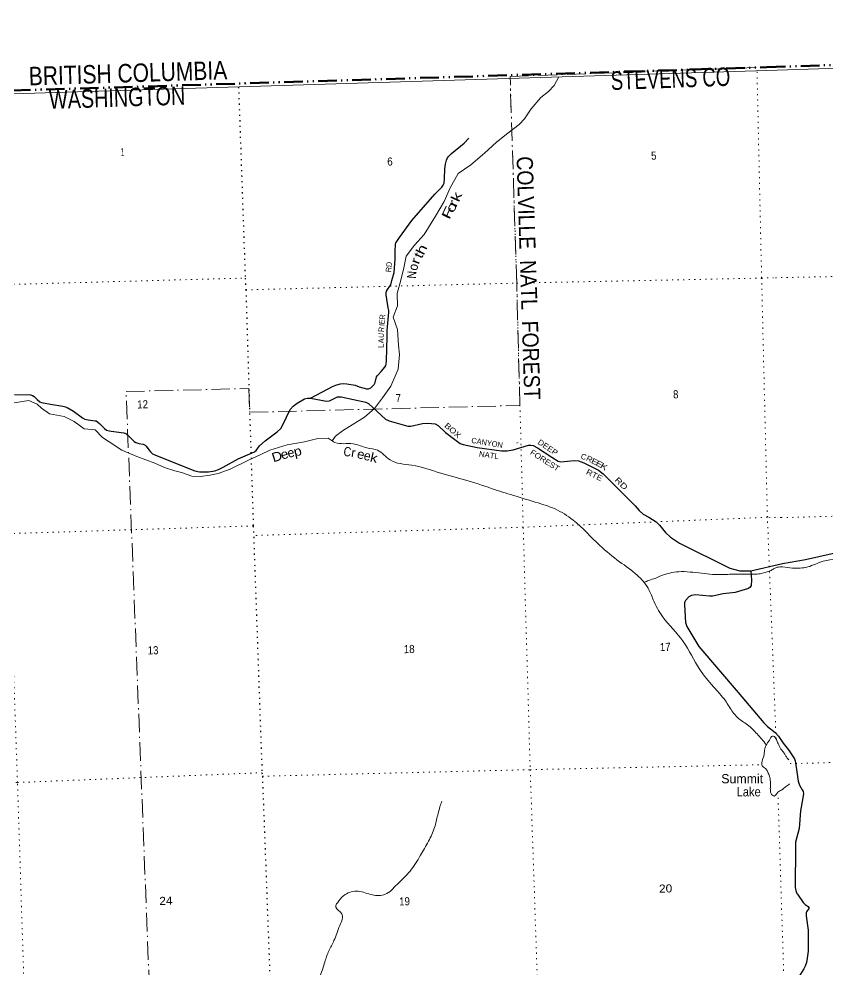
# Model space of a CAD drawing. Header units: feet. Extents: x 485078 to 733631, y 372822 to 564222.
# Drawn here: x 681067 to 698568, y 543171 to 563746 of the extents above; entities that cross this region are included whole.
import ezdxf
from ezdxf.enums import TextEntityAlignment as Align

# ---------------------------------------------------------------- set-up
doc = ezdxf.new("R2010")
doc.units = ezdxf.units.FT
doc.header["$LTSCALE"] = 80
for name, pattern in [('DASH_DOUBLE_DOT', [9.2, 5, -1.2, 0.3, -1.2, 0.3, -1.2]), ('DOT_DASHED', [7.7, 5, -1.2, 0.3, -1.2]), ('DOTTED', [1.5, 0.3, -1.2])]:
    doc.linetypes.add(name, pattern=pattern)
for name, color, linetype, lineweight in [('10', 7, 'DASH_DOUBLE_DOT', 60), ('29', 7, 'Continuous', 25), ('30', 7, 'Continuous', 25), ('39', 7, 'Continuous', 13), ('4', 7, 'Continuous', 13), ('41', 7, 'Continuous', 13), ('44', 7, 'DOT_DASHED', 13), ('6', 7, 'DOTTED', 25), ('7', 7, 'DOTTED', 13)]:
    doc.layers.add(name, color=color, linetype=linetype, lineweight=lineweight)
doc.layers.add('12', color=7, linetype='Continuous')

msp = doc.modelspace()

# ---------------------------------------------------------------- linework, layer by layer
at = {"layer": '10', "lineweight": 70}
for p, q in [((697246.02, 562702.52), (727542.54, 563746.48)), ((666941.49, 561768.41), (697246.02, 562702.52))]:
    msp.add_line(p, q, dxfattribs=at)
at = {"layer": '29'}
for points in [[(690314.07, 560693.1), (690336.3, 560739.78), (690358.51, 560770.9), (690420.71, 560835.35), (690693.95, 561059.83), (690796.13, 561170.96)], [(689135.12, 558086.35), (689185.59, 558261.58), (689207.81, 558550.52), (689207.81, 558723.88), (689212.25, 558866.13), (689221.14, 558902.79), (689238.91, 558933.91), (689301.11, 559021.71), (689567.68, 559386.21), (690060.83, 559955.2), (690211.89, 560106.34), (690245.22, 560148.57), (690262.99, 560194.13), (690274.09, 560293.03), (690278.53, 560501.96), (690291.87, 560604.2), (690314.07, 560693.1)], [(687373.74, 555544.62), (687866.11, 555800.97), (687944.79, 555834.78), (688020.91, 555855.46), (688083.86, 555861.11), (688156.23, 555851.7), (688336.65, 555821.61), (688426.86, 555787.76), (688580.97, 555746.38), (688630.77, 555744.51), (688674.94, 555765.19), (688723.81, 555810.33), (688751.06, 555842.3), (688772.67, 555881.79), (688798.99, 556002.15), (688816.84, 556026.61), (688829.06, 556043.53), (688904.23, 556118.75), (688979.41, 556212.79), (689001.96, 556248.53), (689009.48, 556276.73), (689017, 556351.95), (689029.22, 556867.26), (689032.98, 557006.43), (689065.86, 557401.36), (689066.79, 557440.86), (689054.59, 557499.15), (689009.48, 557781.25), (689008.53, 557818.87), (689017, 557856.48), (689035.79, 557897.85), (689092.17, 557969.31), (689108.14, 557995.65), (689135.12, 558086.35)], [(680971.75, 555620.37), (681317.57, 555612.85), (681357.97, 555603.44), (681392.74, 555582.76), (681460.4, 555515.06), (681515.84, 555466.15), (681550.61, 555447.35), (681746.07, 555409.74), (682016.71, 555372.13), (682071.22, 555358.96), (682106.92, 555342.04), (682242.24, 555259.29), (682437.7, 555116.36), (682493.15, 555090.02), (682565.5, 555071.22), (682715.86, 555056.18), (682739.35, 555050.53), (682768.48, 555033.61), (682813.59, 554988.47), (682914.14, 554885.03), (682956.43, 554853.06), (682989.32, 554841.78), (683061.67, 554830.5), (683332.31, 554791), (683377.42, 554777.84), (683475.15, 554695.09), (683557.84, 554604.82), (683593.55, 554580.37), (683655.57, 554559.68), (683753.3, 554544.64), (683796.53, 554529.59), (683820.96, 554507.02), (683873.59, 554424.27), (683913.06, 554379.14), (683956.28, 554341.52), (684016.42, 554311.43), (684873.44, 553972.91), (684974.94, 553946.59), (685068.91, 553946.59), (685166.64, 553950.35), (685301.95, 553972.91), (685384.66, 554003.01), (685482.38, 554048.14), (685805.64, 554228.68), (686061.24, 554341.52), (686160.87, 554379.14), (686196.56, 554409.23), (686271.74, 554514.54), (686392.02, 554619.86), (686655.14, 554815.45), (686728.46, 554886.92), (686775.42, 554965.9), (686933.29, 555296.9), (686995.34, 555372.13), (687083.65, 555432.31), (687239.66, 555526.35), (687307.32, 555541.39), (687373.74, 555544.62)], [(687374.79, 555544.19), (687719.21, 555479.25), (687782.63, 555482.54), (687900, 555546.37), (687956.01, 555569.52), (688034.93, 555570.27), (688572.46, 555456.68), (688629.28, 555428.84), (688813.48, 555253.99), (688997.21, 555091.83), (689071.51, 555052.86), (689478.34, 554937.62), (689545.54, 554934.42), (689796.78, 554993.83), (689910.6, 555001.56), (690068.42, 554989.12), (690132.37, 554952.67), (690293.51, 554803.25), (690613.52, 554561.5), (690673.22, 554538.75), (690977.14, 554478.32), (691504.38, 554403.79), (691624.64, 554403.53), (691754.75, 554428.81), (692087.81, 554524.81), (692134.94, 554525.86), (692142.46, 554525.86), (692188.46, 554516.37), (692280.13, 554469.42), (692592.81, 554269.78), (692727.86, 554177.86), (692786.7, 554167.95), (693075.46, 554196.05), (693167.65, 554185.38), (693283.97, 554141.1), (693599.91, 553982.27), (693703.2, 553905.97), (694397.17, 553215.5), (694481.36, 553109.65), (694571.53, 553032.3), (694693.35, 552964.88), (694848.71, 552864.03), (694921.14, 552797.47), (695050.95, 552635.1), (695161.71, 552537.94), (695356.49, 552406.97), (696442.47, 551866.65), (696663.37, 551808.25), (696900.17, 551808.25), (697585.92, 551963.34)], [(697585.92, 551963.34), (698082.42, 552049.2), (698950.33, 552245.43)], [(696900.17, 551808.25), (696915.21, 551605.14), (696907.69, 551488.54), (696881.38, 551450.93), (696848.51, 551422.99), (696557.68, 551336.23), (696301.24, 551311.04), (696071.36, 551259.11), (696003.11, 551260.46), (695700.29, 551288.57), (695612.78, 551270.39), (695553.96, 551242.13), (695484.98, 551165.07), (695466.19, 551119.94), (695460.46, 551071.83), (695484.98, 550691.15), (695512.69, 550606.38), (695772.51, 550172.87), (696624.91, 549171.43), (697178.34, 548520.9), (697257.27, 548441.91), (697426.42, 548306.51), (697494.08, 548231.28), (697597.99, 548076.28), (697713.42, 547934.47)], [(697713.42, 547934.47), (697840.5, 547739.79), (697860.3, 547697.34), (697865.96, 547654.88), (697890.72, 547456.08), (697925.84, 547253.54), (697950.81, 547170.91), (698012.69, 547066.95), (698030.01, 547029.39), (698035.67, 546992.6), (698024.55, 546897.88), (697975.88, 546617.7), (697940.8, 546235.11), (697865.96, 545936.9), (697862.3, 545828.78), (697860.3, 544957.63), (697871.61, 544893.95), (697896.79, 544827.18), (697906.98, 544808.34), (698028.6, 544634.28), (698072.43, 544591.11), (698135.72, 544545.1), (698151.63, 544526.01), (698155.88, 544512.58), (698151.63, 544500.54), (698100.72, 544429.78), (698096.48, 544416.35), (698095.06, 544390.16), (698098.34, 544346.04), (698141.3, 544032.8), (698138.77, 543580.73), (698120.52, 543423.62), (698100.72, 543330.22), (698075.27, 543253.8), (698047.45, 543196.14), (697872.17, 542918.36)]]:
    msp.add_lwpolyline(points, dxfattribs=at)
at = {"layer": '39'}
msp.add_lwpolyline([(692743.38, 562492.52), (692646.09, 562310.28), (692522.26, 562177.52), (692355.84, 562049.7), (692150.11, 561803.51), (692000.14, 561589.14), (691888.27, 561462.77), (691638.5, 561276.09), (691394.91, 561085.53), (691138.51, 560844.06), (690844.05, 560589.43), (690566, 560402), (690392.19, 560095.97), (690262.61, 559799.21), (690074.93, 559482.69), (689828.84, 559081.69), (689624.65, 558853.74), (689438.91, 558616.17), (689389.12, 558360.49), (689325.39, 558095.29), (689248.18, 557805.99), (689255.27, 557539.15), (689160.6, 557297.94), (689252.65, 557029.32), (689273.75, 556692.06), (689301.51, 556484.44), (689271.4, 556172.11), (689109.47, 555799.64), (688932.13, 555550.16), (688754.36, 555316.84), (688543.04, 555129.17), (688274.39, 554968.28), (688065.6, 554837.31), (687917.04, 554722.1), (687838.92, 554618.88), (687754.47, 554677.32), (687532.36, 554667.37), (687245.07, 554599.04), (686870.82, 554532.45), (686491.68, 554421.22), (686300.1, 554327.12), (686034.53, 554202.73), (685633.35, 554007.98), (685372.98, 553916.1), (685202.23, 553875.15), (684994.68, 553849.4), (684802.38, 553858.44), (684579.92, 553937.49), (684439.5, 553972.19), (684217.31, 554041.13), (684004.52, 554136.61), (683616.48, 554284.08), (683289.53, 554414.97), (683013.82, 554595.76), (682875.78, 554693.24), (682713.69, 554858.85), (682474.6, 554878.79), (682258.18, 555034.86), (682042.99, 555144.45), (681728.08, 555202.83), (681552.97, 555325.61), (681461.66, 555414.21), (681277.69, 555490.24), (680961.59, 555441.37)], dxfattribs=at)
for points in [[(707715.22, 563060.72), (707797.11, 562677.98), (708019.71, 562151.67), (708240.64, 561538.29), (708354.7, 560616.45), (708474.82, 560214.9), (708470.96, 559911.23), (708254.87, 559603.9), (708149.23, 559176.08), (708085.66, 558688.66), (708022.71, 558104.12), (707962.72, 557485.26), (707859.95, 557174.89), (707875.28, 556983.04), (707974.74, 556449.38), (707850.31, 556043.32), (707783.01, 555618.54), (707803.01, 555329.67), (707964.09, 554908.98), (708126.76, 554504.52), (708258.79, 554111.38), (708508.58, 553626.27), (708680.47, 553477.05), (709000, 553252.86), (709102.18, 552990.47), (708959.46, 552810.58), (708461.28, 552615.12), (708332.51, 552591.44), (708056.97, 552462.65), (707669.55, 552506.93), (707411.94, 552536.48), (707074.02, 552693.4), (706867.77, 552841.69), (706698.1, 552835.13), (706418.05, 552574.67), (706025.99, 552343.59), (705386.42, 552142.33), (705257.81, 551889.96), (705010.96, 551672.89), (704585.86, 551689.86), (704056.96, 551880.12), (703568.05, 552235.39), (702998.9, 552418.51), (702652.68, 552583.3), (702282, 552755.53), (701876.57, 552718.39), (701383.1, 552721.39), (700911.65, 552658.19), (700441.06, 552414.89), (699892.11, 552375.93), (699486.37, 552276.04), (699054.26, 552104.61), (698460.21, 552013.84), (698129.9, 551891.68), (697798.95, 551866.64), (697586.73, 551895.54)], [(697233.92, 548045.38), (697032.2, 548278.86), (696826.82, 548475.68), (696606.2, 548637.72), (696512.33, 548746.48), (696348.03, 548994.97), (696091.27, 549299.67), (695792.16, 549676.06), (695434.4, 550281.5), (694987.45, 550819.84), (694787.76, 551182.7), (694678.07, 551430.62), (694442.15, 551711.6), (694058.32, 552004.82), (693632.53, 552355.6), (693051.82, 552906.56), (692667.42, 553145.15), (692169.65, 553313.98), (691819.1, 553419.96), (691356.26, 553567.46), (690781.18, 553754.46), (690164, 553928.2), (689563.24, 554092.26), (689093.18, 554207.2), (688822.78, 554416.46), (688592.94, 554469.01), (688297.53, 554554.21), (687902.46, 554586.18), (687838.92, 554618.88)], [(694593.27, 551557.42), (694689.82, 551596.81), (694840, 551651.37), (695022.01, 551724.99), (695190.69, 551767.91), (695396.32, 551789.56), (695647.37, 551776.01), (695894.75, 551748.2), (696129.85, 551726.13), (696439, 551732.33), (696653.14, 551738.02), (696820.98, 551736.42), (696978.67, 551736.57), (697097.76, 551743.78), (697250.33, 551784.25), (697336.44, 551814.86), (697406.02, 551859.19), (697470.08, 551883.14), (697586.73, 551895.54)], [(697736.58, 547195.51), (697650.94, 547134.17), (697615.33, 547104.91), (697567.81, 547067.23), (697486.17, 547020.56), (697405.54, 546935.47), (697335.4, 546988.23), (697321.61, 547050.57), (697321.22, 547141.59), (697319.64, 547277.08), (697292.38, 547389.64), (697257.91, 547469.63), (697213.82, 547531.17), (697143.52, 547589.99), (697143.06, 547683.03), (697185.55, 547833.85), (697200.45, 547957.64), (697242.32, 548055.86), (697317.99, 548175.2), (697347.06, 548222.5), (697391.34, 548229.74), (697424.37, 548204.32), (697453.99, 548154.54), (697486.55, 548070.44), (697518.52, 548008.58), (697550.39, 547950.77), (697598.52, 547889.34), (697642.72, 547823.76), (697676.6, 547766), (697720.06, 547718.04)], [(690217.47, 546823.22), (690174.13, 546704.74), (690124.42, 546521.36), (690056.71, 546254.56), (689927.18, 545955.78), (689753.32, 545651.77), (689527.84, 545311.99), (689244.4, 545023.28), (688991.34, 544808.19), (688710.69, 544794.66), (688403.27, 544875.49), (688122.16, 544803.28), (687988.28, 544668.23), (687921.12, 544532.94), (688048.28, 544388.65), (688006.56, 544132.66), (687879.81, 543805.62), (687770.41, 543586.27), (687681.85, 543343.19), (687582.36, 543055.32), (687409.98, 542771.57), (687345.18, 542547.33), (687322.38, 542340.39), (687160.66, 541959.84), (687089.09, 541610), (687060.15, 541330.07), (687048.47, 541084.99), (687063.54, 540822.41), (687065, 540539.25), (687008.45, 540309.16), (686956.69, 540050.88), (686926.7, 539886.23), (686875.24, 539692.68), (686752.72, 539434.54), (686647.62, 539205.18), (686573.19, 539039.35), (686542.58, 538822.09), (686632.04, 538498.78), (686692.34, 538283.94), (686652.22, 538044.17), (686569.18, 537821.47), (686576.01, 537564.74), (686608.06, 537423.99), (686651.31, 537317.93), (686658.87, 537109.77), (686631.57, 536844.05), (686691.63, 536714.16), (686766.23, 536493.63), (686782.27, 536346.38), (686688.33, 536153.73), (686574.51, 535948.42), (686451.25, 535870.29), (686160.63, 535775.58), (685830.03, 535663.62), (685657.01, 535555.86), (685502.28, 535444.53), (685369.86, 535406.62), (685285.29, 535545.97), (685152.68, 535590.99), (685004.13, 535627.5), (684698.41, 535720.52), (684497.36, 535830.47), (684294.37, 535781.77)]]:
    msp.add_spline(points, degree=3, dxfattribs=at)
at = {"layer": '4'}
msp.add_lwpolyline([(727552.54, 563611.91), (733631.22, 379550.22), (703073.68, 378562.1), (672514.8, 377616.02), (641954.65, 376711.97), (611393.28, 375849.96), (580830.76, 375029.99), (550267.15, 374252.07), (519702.48, 373516.18), (489136.84, 372822.34), (485083.98, 556942.67), (515396.36, 557630.76), (545707.77, 558360.55), (576018.15, 559132.03), (606327.43, 559945.21), (636635.58, 560800.08), (666942.51, 561696.64), (697248.19, 562634.88)], close=True, dxfattribs=at)
msp.add_lwpolyline([(727552.54, 563611.91), (733631.22, 379550.22), (703073.68, 378562.1), (672514.8, 377616.02), (641954.65, 376711.97), (611393.28, 375849.96), (580830.76, 375029.99), (550267.15, 374252.07), (519702.48, 373516.18), (489136.84, 372822.34), (485083.98, 556942.67), (515396.36, 557630.76), (545707.77, 558360.55), (576018.15, 559132.03), (606327.43, 559945.21), (636635.58, 560800.08), (666942.51, 561696.64), (697248.19, 562634.88)], close=True, dxfattribs=at)
at = {"layer": '44'}
msp.add_lwpolyline([(698559.7, 520941.75), (697953.58, 520927.65), (697827.76, 526343.62), (692524.97, 526190.47), (692652.11, 520800.84), (687210.38, 520550.94), (681912.54, 520363.54), (681730.18, 525852.84), (681578.07, 531193.26), (686891.07, 531342.64), (686884.21, 531524.51), (686732.08, 536713.21), (684128.62, 536619.57), (683383.46, 555685.98), (686038.84, 555751.86), (686056.8, 555236.82), (691901.26, 555386.53), (691833.92, 558032.53), (691690.72, 562505.37), (697246.02, 562702.52)], dxfattribs=at)
at = {"layer": '6'}
msp.add_lwpolyline([(685816.24, 562276.05), (685960.12, 558141.33), (685974.98, 557886.85), (686047.83, 555451.21), (686135.05, 552779.27), (686323.53, 547439.82), (686331.63, 547363.17), (686528.76, 542078.57), (686732.08, 536713.21), (686884.21, 531524.51), (686891.07, 531342.64), (687048.6, 526026.64), (687210.38, 520550.94), (687321.44, 516230.06)], dxfattribs=at)
at = {"layer": '7'}
for points in [[(697444.57, 548172.96), (697257.32, 552965.8), (697131.83, 558141.05), (697032.41, 562628.06)], [(691692.18, 562459.72), (691833.92, 558032.53), (691974.38, 552750.47), (692125.99, 547505.11), (692304.34, 542242.26), (692421.31, 536931.26), (692648.68, 531698.12)], [(682049.03, 516066.54), (681912.54, 520363.54), (681730.18, 525852.84), (681578.07, 531193.26), (681454.72, 536516.24), (681204.56, 541894.5), (681034.47, 547226.35), (680842.74, 552612.24), (680707.57, 557999.64), (680639.48, 560657.43)], [(718215.46, 558720.64), (712982.77, 558554.45), (707657.36, 558377.69), (702375.18, 558246.61), (697390.19, 558147.91)], [(678044.1, 557921.73), (680707.57, 557999.64), (685960.12, 558141.33)], [(685974.98, 557886.85), (691833.92, 558032.53), (691869.09, 558033.25)], [(692196.38, 558039.95), (697131.83, 558141.05), (697390.19, 558147.91)], [(697554.44, 552957.96), (702525.71, 553087.88), (707910.18, 553175.15), (713241.24, 553293.38), (718412.12, 553427.56)], [(697554.44, 552957.96), (697257.32, 552965.8), (691974.38, 552750.47), (686138.64, 552572.46)], [(686135.05, 552779.27), (680842.74, 552612.24), (675530.35, 552425.41), (675482.37, 552424.08)], [(718593.86, 548162.41), (713352.53, 548016.23), (708065.32, 547921.44), (702690.86, 547763.6), (697722.89, 547635.02)], [(686331.63, 547363.17), (692125.99, 547505.11), (697139.68, 547611.85)], [(677158.09, 547114.41), (681034.47, 547226.35), (686323.53, 547439.82)], [(698011.33, 531832.54), (697751.95, 537101.33), (697630.3, 542436.48), (697486.28, 546985.36)]]:
    msp.add_lwpolyline(points, dxfattribs=at)

# ---------------------------------------------------------------- texts
at = {"layer": '10'}
for s, width, p in [('BRITISH COLUMBIA', 0.85, (681283.44, 562309.61)), ('WASHINGTON', 0.8, (681722.37, 561801.49))]:
    msp.add_text(s, height=400, rotation=1.79, dxfattribs=dict(at, width=width)).set_placement(p)
at = {"layer": '12', "width": 0.75}
msp.add_text('STEVENS CO', height=400, rotation=2.087, dxfattribs=at).set_placement((693875.23, 562209.28))
at = {"layer": '30'}
for s, rotation, width, p in [('RD', 84.233, 0.85, (689116.41, 558263.48)), ('BOX', 319.161, 1.2, (690258.71, 554931.4)), ('-', 16.079, 1.15, (691829.44, 554523.19)), ('DEEP', 325.88, 1.1, (692274.85, 554563.11)), ('NATL', 351.954, 1.05, (691011.58, 554281.56)), ('FOREST', 327.443, 1.1, (692111.13, 554339.44)), ('RTE', 333.31, 1.15, (693323.83, 553908.41)), ('RD', 315.145, 1.35, (693943.81, 553765.31))]:
    msp.add_text(s, height=120, rotation=rotation, dxfattribs=dict(at, width=width)).set_placement(p)
for s, rotation, width, p in [('E', 85.241, 0.8, (688977.4, 557192.02)), ('R', 85.241, 0.75, (688986.46, 557297.05)), ('R', 85.241, 0.75, (688964.57, 557024.78)), ('A', 87.642, 0.8, (688959.07, 556782.02)), ('U', 87.452, 0.7, (688960.35, 556898.83)), ('L', 88.642, 0.8, (688954.63, 556674.51)), ('R', 333.31, 1.15, (693379.84, 554172.99)), ('E', 333.31, 1.25, (693492.89, 554118.05)), ('E', 331.31, 1.3, (693591.26, 554067.35)), ('K', 326.547, 1.4, (693689.83, 554010.03))]:
    msp.add_text(s, height=120, rotation=rotation, dxfattribs=dict(at, width=width)).set_placement(p, align=Align.CENTER)
for s, rotation, p in [('I', 85.241, (688972.39, 557122.38)), ('C', 339.159, (693261.69, 554221.3))]:
    msp.add_text(s, height=120, rotation=rotation, dxfattribs=at).set_placement(p, align=Align.CENTER)
msp.add_text('CANYON', height=120, rotation=350.754, dxfattribs=at).set_placement((690845.28, 554574.82))
at = {"layer": '41'}
for s, rotation, width, p in [('k', 65.955, 1.5, (690579.85, 559770.22)), ('F', 64.335, 1.65, (690373.17, 559390.55)), ('o', 60.025, 1.45, (690450.55, 559531.26)), ('r', 66.412, 1.45, (690523.87, 559660.63)), ('h', 65.147, 1.4, (689822.46, 558623.66)), ('t', 64.726, 1.25, (689777.89, 558549.16)), ('o', 80.09, 0.95, (689681.03, 558293.32)), ('r', 69.385, 1.35, (689713.24, 558423.68)), ('N', 85.826, 0.85, (689655.71, 558124.14)), ('D', 17.555, 1.15, (686571.2, 554153.89)), ('e', 16.352, 1.1, (686758.75, 554212.45)), ('p', 13.089, 1.15, (687032.2, 554279.38)), ('C', 353.036, 0.85, (688077.96, 554294.93)), ('e', 345.907, 1.05, (688364.9, 554252.53)), ('k', 346.852, 1.15, (688648.29, 554176.47))]:
    msp.add_text(s, height=200, rotation=rotation, dxfattribs=dict(at, width=width)).set_placement(p)
for s, rotation, p in [('e', 13.621, (686897.74, 554249.99)), ('r', 351.191, (688242.77, 554272.97)), ('e', 347.188, (688509.4, 554215.51))]:
    msp.add_text(s, height=200, rotation=rotation, dxfattribs=at).set_placement(p)
msp.add_text('Summit', height=200, dxfattribs=at).set_placement((696258.97, 547209.52))
at = {"layer": '41', "width": 0.9}
msp.add_text('Lake', height=200, dxfattribs=at).set_placement((696591.35, 546927.01))
at = {"layer": '44', "width": 0.9}
msp.add_text('COLVILLE  NATL  FOREST', height=350, rotation=271.834, dxfattribs=at).set_placement((691830, 560771.27))
at = {"layer": '7'}
for s, width, p in [('1', 0.45, (683267.85, 560780.41)), ('6', 0.9, (689035.47, 560574.27)), ('5', 0.9, (694743.33, 560701.69)), ('7', 0.9, (689217.24, 555456.77)), ('8', 0.9, (695218.26, 555537.75)), ('12', 0.9, (683626.12, 555318.38)), ('18', 0.9, (689393.27, 550024.54)), ('17', 0.9, (694931.1, 550069.91)), ('13', 0.9, (683851.99, 549997.36)), ('20', 1.1, (694914.76, 544842.55)), ('24', 1.1, (684104.13, 544575.96)), ('19', 0.9, (689291.78, 544566.12))]:
    msp.add_text(s, height=175, rotation=1.523, dxfattribs=dict(at, width=width)).set_placement(p)

doc.saveas('drawing.dxf')
